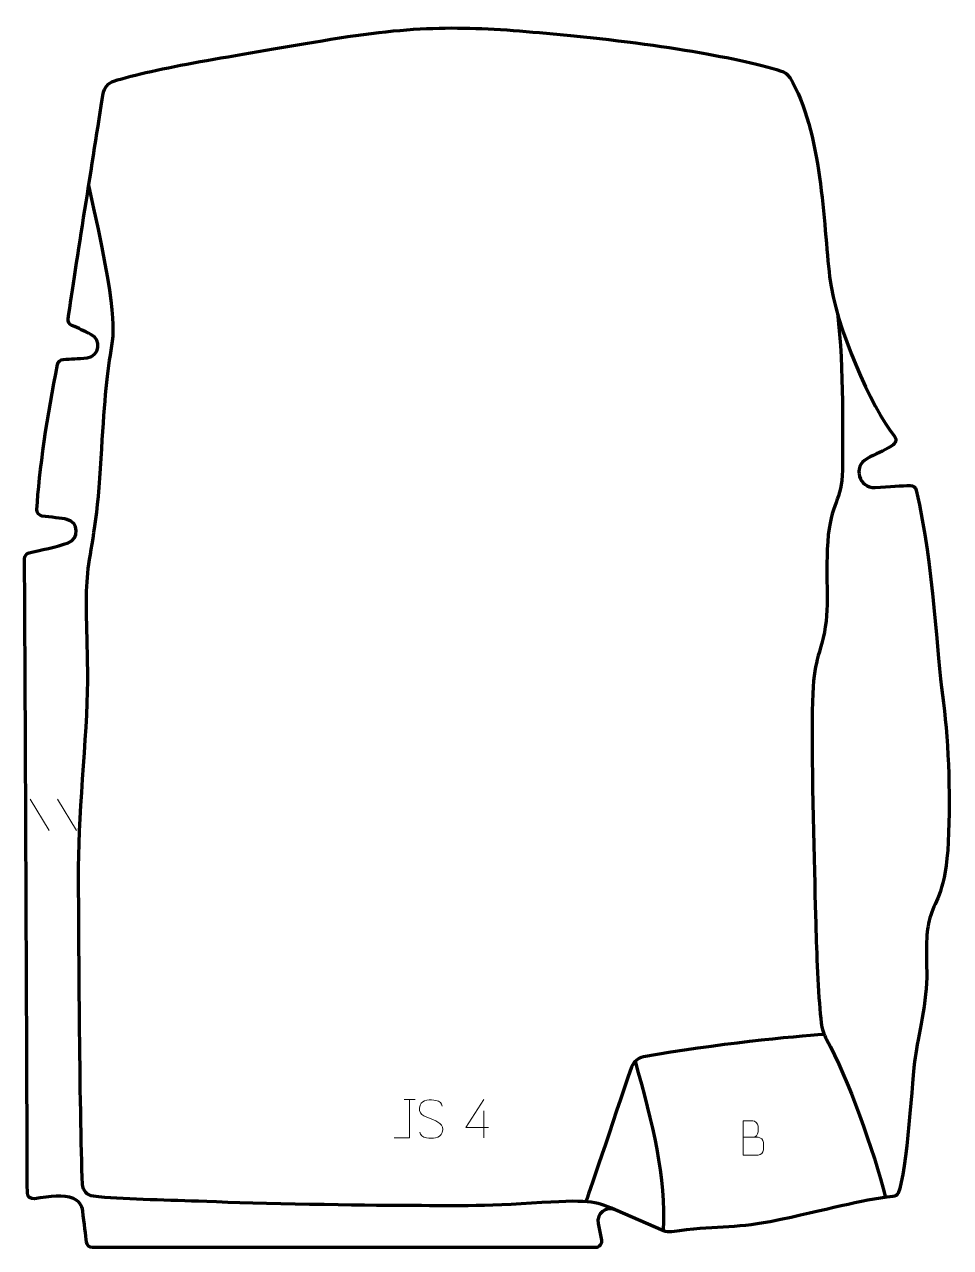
# Model space of a CAD drawing. Header units: millimetres. Extents: x -301 to 302, y -397 to 399.
import ezdxf

# ---------------------------------------------------------------- set-up
doc = ezdxf.new("R2010")
doc.units = ezdxf.units.MM
doc.header["$MEASUREMENT"] = 0
doc.layers.add('layer 1', color=7, linetype='Continuous')
doc.layers.add('layer 2', color=7, linetype='Continuous')

msp = doc.modelspace()

# ---------------------------------------------------------------- linework, layer by layer
at = {"layer": 'layer 1', "color": 230, "lineweight": 200}
msp.add_open_spline([(263.7098, 124.9654), (266.0533, 126.4118), (267.1843, 129.1165), (265.4406, 131.2483), (265.4406, 131.2483), (250.6137, 149.3748), (226.9525, 202.4649), (223.1799, 235.0451), (223.1799, 235.0451), (219.1438, 269.9033), (218.3091, 330.0199), (197.2232, 364.6941), (197.2232, 364.6941), (195.9641, 366.7645), (193.9741, 368.2871), (191.6567, 368.9962), (191.6567, 368.9962), (160.7809, 378.4468), (107.7115, 387.5954), (34.3238, 394.0022), (34.3238, 394.0022), (-13.3633, 398.1653), (-45.1549, 399.3009), (-107.2237, 388.7034), (-107.2237, 388.7034), (-164.7582, 378.8807), (-216.1138, 371.0088), (-242.9038, 362.3753), (-242.9038, 362.3753), (-246.4901, 361.2196), (-249.1084, 358.131), (-249.6887, 354.4082), (-249.6887, 354.4082), (-256.1569, 312.8897), (-267.5403, 242.7529), (-272.5022, 207.5972), (-272.5022, 207.5972), (-272.7569, 205.7917), (-271.7603, 204.0373), (-270.0726, 203.3469), (-270.0726, 203.3469), (-265.7384, 201.5745), (-262.2526, 199.6886), (-257.6781, 197.5381), (-257.6781, 197.5381), (-250.4059, 194.1186), (-252.1388, 183.3055), (-260.1172, 182.3482), (-260.1172, 182.3482), (-266.5219, 181.5798), (-270.3008, 181.5756), (-275.8035, 181.1632), (-275.8035, 181.1632), (-277.5956, 181.0292), (-279.0783, 179.7172), (-279.4328, 177.9554), (-279.4328, 177.9554), (-285.9758, 145.4173), (-291.5497, 108.2049), (-292.8857, 83.442), (-292.8857, 83.442), (-292.9975, 81.3694), (-291.4982, 79.56), (-289.4422, 79.275), (-289.4422, 79.275), (-284.1459, 78.5416), (-276.4748, 77.8403), (-273.3559, 77.0969), (-273.3559, 77.0969), (-265.5951, 75.2473), (-265.036, 64.4128), (-272.5635, 61.7691), (-272.5635, 61.7691), (-279.5186, 59.3265), (-291.428, 56.8556), (-297.9071, 55.308), (-297.9071, 55.308), (-299.7165, 54.8758), (-300.9844, 53.2513), (-300.9675, 51.3907), (-300.9675, 51.3907), (-300.5607, 6.8991), (-299.2325, -314.973), (-299.1157, -361.3523), (-299.1157, -361.3523), (-299.1097, -363.7896), (-296.9387, -365.6506), (-294.5282, -365.2904), (-294.5282, -365.2904), (-284.1255, -363.7367), (-275.8317, -362.5041), (-269.1427, -365.1179), (-269.1427, -365.1179), (-265.7521, -366.4425), (-263.4255, -369.6066), (-263.0107, -373.2233), (-263.0107, -373.2233), (-262.0836, -381.2977), (-261.1138, -389.1459), (-260.568, -393.4988), (-260.568, -393.4988), (-260.3169, -395.4998), (-258.6158, -396.9987), (-256.5993, -396.9987), (-256.5993, -396.9987), (-256.5993, -396.9987), (70.7097, -396.9987), (70.7097, -396.9987), (70.7097, -396.9987), (73.2299, -396.9987), (75.1222, -394.6962), (74.6336, -392.2235), (74.6336, -392.2235), (74.6336, -392.2235), (72.4736, -381.2885), (72.4736, -381.2885), (72.4736, -381.2885), (71.2244, -374.9642), (77.5857, -369.8352), (83.5014, -372.3971), (83.5014, -372.3971), (83.5014, -372.3971), (114.965, -386.0231), (114.965, -386.0231), (114.965, -386.0231), (116.6579, -386.7562), (118.5217, -387.0105), (120.3476, -386.747), (120.3476, -386.747), (147.9454, -382.7617), (160.9044, -384.8604), (184.4541, -380.1681), (184.4541, -380.1681), (222.9993, -372.4877), (242.5192, -365.9575), (264.4433, -363.862), (264.4433, -363.862), (265.872, -363.7254), (267.1406, -362.8583), (267.7227, -361.5463), (267.7227, -361.5463), (273.6627, -348.1619), (277.0561, -285.1992), (278.8151, -273.2394), (278.8151, -273.2394), (280.7074, -260.3714), (286.7628, -236.1494), (286.3843, -217.6042), (286.3843, -217.6042), (286.0057, -199.0594), (286.0057, -190.3546), (289.0336, -180.5145), (289.0336, -180.5145), (292.0615, -170.6742), (298.8737, -164.9973), (300.3878, -132.8271), (300.3878, -132.8271), (301.9015, -100.6573), (300.3892, -62.8106), (296.6046, -37.4529), (296.6046, -37.4529), (292.8969, -12.6114), (291.3669, 45.6468), (279.564, 96.0446), (279.564, 96.0446), (279.1393, 97.8576), (277.5285, 99.1396), (275.6665, 99.1417), (275.6665, 99.1417), (270.3671, 99.148), (262.2366, 98.3578), (252.8411, 97.8442), (252.8411, 97.8442), (242.2288, 97.2645), (238.1691, 111.4321), (247.4641, 116.5862), (247.4641, 116.5862), (253.1582, 119.7435), (257.9878, 121.4344), (263.7098, 124.9654)], degree=3, knots=[0, 0, 0, 0, 0.02173913, 0.02173913, 0.02173913, 0.02173913, 0.04347826, 0.04347826, 0.04347826, 0.04347826, 0.06521739, 0.06521739, 0.06521739, 0.06521739, 0.08695652, 0.08695652, 0.08695652, 0.08695652, 0.10869565, 0.10869565, 0.10869565, 0.10869565, 0.13043478, 0.13043478, 0.13043478, 0.13043478, 0.15217391, 0.15217391, 0.15217391, 0.15217391, 0.17391304, 0.17391304, 0.17391304, 0.17391304, 0.19565217, 0.19565217, 0.19565217, 0.19565217, 0.2173913, 0.2173913, 0.2173913, 0.2173913, 0.23913043, 0.23913043, 0.23913043, 0.23913043, 0.26086957, 0.26086957, 0.26086957, 0.26086957, 0.2826087, 0.2826087, 0.2826087, 0.2826087, 0.30434783, 0.30434783, 0.30434783, 0.30434783, 0.32608696, 0.32608696, 0.32608696, 0.32608696, 0.34782609, 0.34782609, 0.34782609, 0.34782609, 0.36956522, 0.36956522, 0.36956522, 0.36956522, 0.39130435, 0.39130435, 0.39130435, 0.39130435, 0.41304348, 0.41304348, 0.41304348, 0.41304348, 0.43478261, 0.43478261, 0.43478261, 0.43478261, 0.45652174, 0.45652174, 0.45652174, 0.45652174, 0.47826087, 0.47826087, 0.47826087, 0.47826087, 0.5, 0.5, 0.5, 0.5, 0.52173913, 0.52173913, 0.52173913, 0.52173913, 0.54347826, 0.54347826, 0.54347826, 0.54347826, 0.56521739, 0.56521739, 0.56521739, 0.56521739, 0.58695652, 0.58695652, 0.58695652, 0.58695652, 0.60869565, 0.60869565, 0.60869565, 0.60869565, 0.63043478, 0.63043478, 0.63043478, 0.63043478, 0.65217391, 0.65217391, 0.65217391, 0.65217391, 0.67391304, 0.67391304, 0.67391304, 0.67391304, 0.69565217, 0.69565217, 0.69565217, 0.69565217, 0.7173913, 0.7173913, 0.7173913, 0.7173913, 0.73913043, 0.73913043, 0.73913043, 0.73913043, 0.76086957, 0.76086957, 0.76086957, 0.76086957, 0.7826087, 0.7826087, 0.7826087, 0.7826087, 0.80434783, 0.80434783, 0.80434783, 0.80434783, 0.82608696, 0.82608696, 0.82608696, 0.82608696, 0.84782609, 0.84782609, 0.84782609, 0.84782609, 0.86956522, 0.86956522, 0.86956522, 0.86956522, 0.89130435, 0.89130435, 0.89130435, 0.89130435, 0.91304348, 0.91304348, 0.91304348, 0.91304348, 0.93478261, 0.93478261, 0.93478261, 0.93478261, 0.95652174, 0.95652174, 0.95652174, 0.95652174, 1, 1, 1, 1], dxfattribs=at)
at = {"layer": 'layer 1', "color": 250, "lineweight": 9}
for points in [[(-297.2615, -105.0322), (-297.2615, -105.0322), (-284.8972, -125.5765), (-284.8972, -125.5765)], [(-279.5316, -105.0322), (-279.5316, -105.0322), (-267.1673, -125.5765), (-267.1673, -125.5765)], [(-53.8864, -300.6873), (-53.8864, -300.6873), (-46.7182, -300.6873), (-46.7182, -300.6873)], [(-1.8356, -307.9864), (-1.8356, -307.9864), (-1.8356, -325.6511), (-1.8356, -325.6511)]]:
    msp.add_open_spline(points, degree=3, dxfattribs=at)
for points, knots in [([(-60.3243, -325.6409), (-60.3243, -325.6409), (-50.3023, -325.6409), (-50.3023, -325.6409), (-50.3023, -325.6409), (-50.3023, -325.6409), (-50.3023, -300.6873), (-50.3023, -300.6873)], [0, 0, 0, 0, 0.33333333, 0.33333333, 0.33333333, 0.33333333, 1, 1, 1, 1]), ([(-36.3023, -313.1641), (-40.5506, -311.6937), (-45.4587, -309.8979), (-43.4536, -304.3776), (-43.4536, -304.3776), (-41.9501, -300.2377), (-36.7365, -300.6262), (-33.1329, -301.2273), (-33.1329, -301.2273), (-30.2723, -301.7045), (-29.4076, -302.9177), (-29.097, -305.0018)], [0, 0, 0, 0, 0.25, 0.25, 0.25, 0.25, 0.5, 0.5, 0.5, 0.5, 1, 1, 1, 1]), ([(1.1085, -318.7475), (1.1085, -318.7475), (-13.7132, -318.7475), (-13.7132, -318.7475), (-13.7132, -318.7475), (-13.7132, -318.7475), (-1.8356, -300.677), (-1.8356, -300.677)], [0, 0, 0, 0, 0.33333333, 0.33333333, 0.33333333, 0.33333333, 1, 1, 1, 1]), ([(-36.3023, -313.1642), (-32.2837, -314.8109), (-27.2542, -316.6992), (-29.0882, -322.0595), (-29.0882, -322.0595), (-30.548, -326.3259), (-35.4588, -326.0692), (-39.1849, -325.5145), (-39.1849, -325.5145), (-41.9349, -325.1047), (-43.1558, -323.8912), (-43.5338, -321.779)], [0, 0, 0, 0, 0.25, 0.25, 0.25, 0.25, 0.5, 0.5, 0.5, 0.5, 1, 1, 1, 1]), ([(166.78, -325.2036), (170.039, -325.2032), (173.2984, -325.2032), (176.5581, -325.2036), (176.5581, -325.2036), (178.3274, -325.2191), (180.0503, -326.7741), (180.0503, -328.6099), (180.0503, -328.6099), (180.05, -329.6207), (180.05, -332.352), (180.0503, -333.3631), (180.0503, -333.3631), (180.0662, -335.0272), (178.6849, -336.831), (176.6055, -336.8158), (176.6055, -336.8158), (173.3455, -336.8155), (170.0858, -336.8155), (166.8265, -336.8158), (166.8265, -336.8158), (166.8265, -329.3654), (166.8265, -321.9153), (166.8265, -314.4655), (166.8265, -314.4655), (168.9526, -314.4655), (171.079, -314.4655), (173.2055, -314.4655), (173.2055, -314.4655), (174.711, -314.4497), (176.589, -316.1609), (176.6049, -317.9186), (176.6049, -317.9186), (176.6045, -319.7692), (176.6045, -319.8999), (176.6049, -321.7508), (176.6049, -321.7508), (176.6203, -323.6014), (174.9594, -325.2191), (173.159, -325.2036)], [0, 0, 0, 0, 0.09090909, 0.09090909, 0.09090909, 0.09090909, 0.18181818, 0.18181818, 0.18181818, 0.18181818, 0.27272727, 0.27272727, 0.27272727, 0.27272727, 0.36363636, 0.36363636, 0.36363636, 0.36363636, 0.45454545, 0.45454545, 0.45454545, 0.45454545, 0.54545455, 0.54545455, 0.54545455, 0.54545455, 0.63636364, 0.63636364, 0.63636364, 0.63636364, 0.72727273, 0.72727273, 0.72727273, 0.72727273, 0.81818182, 0.81818182, 0.81818182, 0.81818182, 1, 1, 1, 1])]:
    msp.add_open_spline(points, degree=3, knots=knots, dxfattribs=at)
at = {"layer": 'layer 2', "color": 142, "lineweight": 200}
for points, knots in [([(83.5013, -372.397), (70.1278, -366.6432), (66.5418, -365.7468), (29.189, -368.1372), (29.189, -368.1372), (-8.1638, -370.528), (-28.185, -369.6662), (-58.665, -369.6489), (-58.665, -369.6489), (-89.145, -369.6316), (-161.4602, -368.0543), (-187.7566, -366.9004), (-187.7566, -366.9004), (-211.0382, -365.8791), (-237.3649, -365.84), (-256.0914, -363.6323), (-256.0914, -363.6323), (-260.0619, -363.1641), (-263.0965, -359.8752), (-263.2461, -355.88), (-263.2461, -355.88), (-265.0291, -308.256), (-265.7491, -185.464), (-265.7491, -149.1), (-265.7491, -149.1), (-265.7491, -110.8508), (-259.1751, -54.672), (-259.7727, -21.8015), (-259.7727, -21.8015), (-260.3703, 11.069), (-261.3665, 27.0064), (-259.7727, 42.1466), (-259.7727, 42.1466), (-258.1792, 57.2871), (-253.398, 74.818), (-251.4058, 110.2782), (-251.4058, 110.2782), (-249.4137, 145.7384), (-247.8199, 166.8553), (-245.0308, 183.9879), (-245.0308, 183.9879), (-242.2417, 201.1206), (-239.8513, 208.6905), (-259.1176, 294.7108)], [0, 0, 0, 0, 0.08333333, 0.08333333, 0.08333333, 0.08333333, 0.16666667, 0.16666667, 0.16666667, 0.16666667, 0.25, 0.25, 0.25, 0.25, 0.33333333, 0.33333333, 0.33333333, 0.33333333, 0.41666667, 0.41666667, 0.41666667, 0.41666667, 0.5, 0.5, 0.5, 0.5, 0.58333333, 0.58333333, 0.58333333, 0.58333333, 0.66666667, 0.66666667, 0.66666667, 0.66666667, 0.75, 0.75, 0.75, 0.75, 0.83333333, 0.83333333, 0.83333333, 0.83333333, 1, 1, 1, 1]), ([(228.2139, 211.2874), (232.6875, 175.4215), (231.4919, 128.8051), (231.4919, 109.0831), (231.4919, 109.0831), (231.4919, 89.3607), (223.7227, 88.1655), (221.9299, 62.4667), (221.9299, 62.4667), (220.1367, 36.7679), (223.7227, 19.4133), (218.9415, 0.0014), (218.9415, 0.0014), (214.1603, -19.411), (211.7699, -17.6182), (211.7699, -62.4414), (211.7699, -62.4414), (211.7699, -107.265), (213.7063, -168.2377), (214.3039, -190.3505), (214.3039, -190.3505), (214.8097, -209.0633), (215.927, -236.3267), (217.7075, -250.7874), (217.7075, -250.7874), (218.1738, -254.5755), (219.3779, -258.2292), (221.2194, -261.5725), (221.2194, -261.5725), (234.7071, -286.0606), (252.1597, -334.1848), (259.5254, -364.4118)], [0, 0, 0, 0, 0.11111111, 0.11111111, 0.11111111, 0.11111111, 0.22222222, 0.22222222, 0.22222222, 0.22222222, 0.33333333, 0.33333333, 0.33333333, 0.33333333, 0.44444444, 0.44444444, 0.44444444, 0.44444444, 0.55555556, 0.55555556, 0.55555556, 0.55555556, 0.66666667, 0.66666667, 0.66666667, 0.66666667, 0.77777778, 0.77777778, 0.77777778, 0.77777778, 1, 1, 1, 1]), ([(219.6632, -258.303), (199.4466, -259.6111), (149.2777, -264.352), (101.9092, -272.9376), (101.9092, -272.9376), (98.3401, -273.5846), (95.404, -276.1168), (94.2327, -279.5497), (94.2327, -279.5497), (82.2168, -314.7753), (64.5708, -367.1497), (64.5708, -367.1497)], [0, 0, 0, 0, 0.25, 0.25, 0.25, 0.25, 0.5, 0.5, 0.5, 0.5, 1, 1, 1, 1])]:
    msp.add_open_spline(points, degree=3, knots=knots, dxfattribs=at)
msp.add_open_spline([(114.965, -386.0231), (117.1424, -351.1044), (108.0047, -316.48), (96.7818, -275.5578)], degree=3, dxfattribs=at)

doc.saveas('drawing.dxf')
